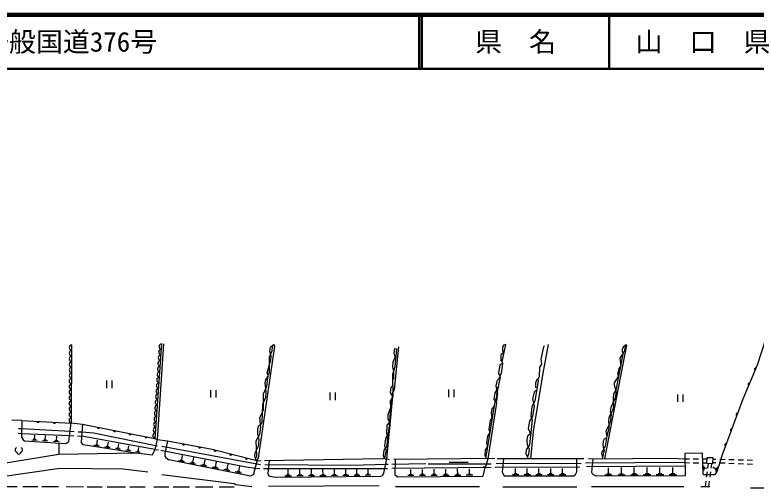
# Model space of a CAD drawing. Units: millimetres, scale not verified. Extents: x 40000 to 680000, y 20000 to 380000.
# Drawn here: x 222832 to 360218, y 292199 to 380000 of the extents above; entities that cross this region are included whole.
import ezdxf
from ezdxf.enums import TextEntityAlignment as Align

# ---------------------------------------------------------------- set-up
doc = ezdxf.new("R2010")
doc.units = ezdxf.units.MM
doc.header["$LTSCALE"] = 1000
for name, color, linetype, lineweight in [('M-BGD', 7, 'Continuous', 25), ('M-TTL', 2, 'Continuous', 140), ('M-TTL-LINE', 7, 'Continuous', 50)]:
    doc.layers.add(name, color=color, linetype=linetype, lineweight=lineweight)
doc.layers.add('M-TTL-TXT', color=7, linetype='Continuous')
doc.styles.add('ＭＳ ゴシック', font='')
doc.styles.get('ＭＳ ゴシック').set_extended_font_data('MS Gothic')

msp = doc.modelspace()

# ---------------------------------------------------------------- linework, layer by layer
at = {"layer": 'M-BGD'}
for p, q in [((233322, 318772), (233283, 304306)), ((249998, 318976), (248777, 301428)), ((250386, 318954), (249200, 301258)), ((270198, 318361), (270790, 318869)), ((270790, 318869), (270960, 318530)), ((313124, 315652), (313801, 318869)), ((313801, 318869), (313378, 318700)), ((321675, 318869), (320659, 313535)), ((270960, 318530), (267912, 297787)), ((270452, 317599), (269944, 316498)), ((270113, 317599), (270198, 318361)), ((270367, 316668), (270113, 317599)), ((270536, 318615), (270452, 317599)), ((293904, 318446), (293142, 310487)), ((293142, 317260), (293227, 318107)), ((293227, 318107), (293566, 318022)), ((293566, 318022), (293227, 314720)), ((313378, 318700), (313208, 318276)), ((313208, 318276), (313208, 317684)), ((313208, 317684), (313462, 317345)), ((320828, 318446), (320320, 316160)), ((320998, 318615), (320828, 318446)), ((332174, 297618), (336238, 318700)), ((335560, 318361), (335391, 317938)), ((335391, 317938), (335391, 317514)), ((335391, 317514), (335560, 317345)), ((335984, 318700), (335560, 318361)), ((335730, 317514), (335560, 317345)), ((335984, 318700), (335730, 317514)), ((336238, 318700), (335984, 318700)), ((269605, 313620), (270282, 315990)), ((269944, 316498), (269944, 313620)), ((270282, 315990), (270367, 316668)), ((292973, 315652), (293312, 316498)), ((293312, 316498), (293142, 317260)), ((313462, 317345), (312870, 316922)), ((312870, 316922), (312870, 315906)), ((320320, 316160), (320405, 315228)), ((335560, 317345), (334206, 310402)), ((335391, 317006), (334968, 316329)), ((334968, 316329), (335137, 314974)), ((335560, 317006), (335391, 317006)), ((293227, 314720), (292804, 313281)), ((292888, 314636), (292973, 315652)), ((293058, 313874), (292888, 314636)), ((312700, 315059), (312446, 313535)), ((313208, 315313), (312700, 315059)), ((312870, 315906), (313124, 315652)), ((313208, 315313), (312954, 313450)), ((313124, 315652), (313208, 315313)), ((320066, 314636), (319982, 312858)), ((320405, 315228), (320066, 314636)), ((335137, 314974), (334798, 314466)), ((269520, 311080), (269774, 313281)), ((269774, 313281), (269605, 313620)), ((269944, 313620), (269774, 313281)), ((292804, 313281), (292888, 309217)), ((293058, 312519), (293058, 313874)), ((312446, 313535), (312785, 312773)), ((312954, 313450), (312700, 313112)), ((320659, 313535), (318881, 302698)), ((334798, 314466), (334544, 313366)), ((334544, 313366), (334714, 313027)), ((239825, 312173), (239825, 310773)), ((240875, 310773), (240875, 312173)), ((269351, 312434), (269182, 311757)), ((269774, 313027), (269351, 312434)), ((292888, 312350), (293058, 312519)), ((312023, 311164), (312277, 312265)), ((312785, 312773), (312108, 309556)), ((312277, 312265), (312785, 312773)), ((319812, 312096), (319220, 308370)), ((319558, 312350), (319304, 311672)), ((319728, 312434), (319558, 312350)), ((319982, 312858), (319728, 312434)), ((319728, 312434), (319812, 312096)), ((334714, 313027), (333867, 311588)), ((268928, 309725), (269520, 311080)), ((269182, 311757), (269351, 309979)), ((292465, 309894), (292550, 310910)), ((292550, 310910), (292888, 311249)), ((312192, 310572), (311769, 309894)), ((312277, 309894), (312023, 311164)), ((312531, 310995), (312192, 310826)), ((319304, 311672), (319304, 310910)), ((319304, 310910), (319474, 310826)), ((333867, 311588), (334290, 309979)), ((259108, 310396), (259108, 308996)), ((260158, 308996), (260158, 310396)), ((268928, 306846), (268928, 309725)), ((269351, 309979), (269266, 309048)), ((281235, 309951), (281235, 308551)), ((282285, 308551), (282285, 309951)), ((291788, 297618), (292888, 309217)), ((292888, 309217), (292380, 308370)), ((292888, 309217), (292465, 309894)), ((293142, 310487), (292719, 309556)), ((303185, 310485), (303185, 309085)), ((304235, 309085), (304235, 310485)), ((311769, 309894), (311600, 308709)), ((311938, 308370), (312192, 309471)), ((312108, 309556), (312277, 309386)), ((312192, 309471), (312108, 308370)), ((312362, 309810), (312277, 309894)), ((312277, 309386), (312362, 309810)), ((319050, 309979), (318796, 308794)), ((319474, 310402), (319050, 309979)), ((333782, 309725), (333698, 308878)), ((334206, 310402), (333782, 309725)), ((334290, 309979), (334036, 308794)), ((345661, 309596), (345661, 308196)), ((346711, 308196), (346711, 309596)), ((269266, 309048), (268758, 307693)), ((292550, 308540), (292211, 303883)), ((292380, 308370), (292465, 307185)), ((311769, 308286), (310076, 297618)), ((312108, 308032), (310499, 297618)), ((311600, 308709), (312108, 308032)), ((311938, 308370), (311769, 308286)), ((312108, 308370), (311938, 308370)), ((319220, 308370), (318627, 307354)), ((318796, 308794), (319050, 307354)), ((334036, 308794), (333274, 307185)), ((333698, 308878), (333782, 307354)), ((268758, 307693), (268589, 304391)), ((268674, 306084), (268928, 306846)), ((292465, 307185), (291957, 305830)), ((311261, 306931), (311092, 306084)), ((311684, 307439), (311261, 306931)), ((318627, 307354), (318458, 305576)), ((319050, 307354), (318796, 305576)), ((333613, 306592), (332936, 305322)), ((333274, 307185), (333190, 306423)), ((333190, 306423), (333359, 305915)), ((333782, 307354), (333613, 306592)), ((268250, 305322), (268674, 306084)), ((268420, 303544), (268250, 305322)), ((291957, 305830), (291957, 304984)), ((311261, 305238), (310922, 304730)), ((311092, 306084), (311261, 305238)), ((318796, 305576), (318204, 304645)), ((318458, 305576), (318712, 304814)), ((332936, 305322), (332851, 304560)), ((333359, 305915), (333190, 304391)), ((224139, 304730), (222276, 304814)), ((224139, 304730), (224054, 301682)), ((224139, 304730), (233279, 304278)), ((232860, 300835), (233283, 304306)), ((233283, 304306), (235400, 304052)), ((235400, 304052), (235146, 300750)), ((235400, 304052), (248777, 301428)), ((267996, 303714), (267827, 303206)), ((268335, 303968), (267996, 303714)), ((268589, 304391), (268335, 303968)), ((291788, 303883), (291703, 302359)), ((292211, 304391), (291788, 303883)), ((291957, 304984), (292211, 304645)), ((292380, 303798), (292126, 303460)), ((292211, 303883), (292380, 303798)), ((310922, 304730), (310668, 303121)), ((318204, 304645), (317950, 303290)), ((318712, 304814), (318204, 300242)), ((333190, 304391), (332343, 302782)), ((332851, 304560), (332936, 303968)), ((332936, 303968), (332936, 303290)), ((223460, 302380), (224072, 302334)), ((223496, 303271), (224098, 303254)), ((224072, 302334), (232998, 301971)), ((224098, 303254), (233093, 302747)), ((233093, 302747), (233842, 302712)), ((234542, 302679), (235291, 302644)), ((235291, 302644), (237432, 302444)), ((237432, 302444), (249285, 300073)), ((267827, 303206), (267827, 302190)), ((268250, 302190), (268420, 303544)), ((292042, 302359), (291534, 301428)), ((291703, 302359), (291872, 301936)), ((292126, 303460), (292042, 302359)), ((310838, 302528), (310414, 301851)), ((310668, 303121), (310838, 302528)), ((318373, 302274), (317865, 301851)), ((317950, 303290), (318373, 302274)), ((318881, 302698), (318373, 297618)), ((332343, 302782), (332512, 301851)), ((332936, 303290), (332512, 301851)), ((224054, 301682), (224393, 301174)), ((224393, 301174), (224647, 301004)), ((224647, 301004), (232267, 300496)), ((226944, 301052), (225993, 301115)), ((226716, 301210), (226241, 301242)), ((226478, 301226), (226532, 302034)), ((228970, 300917), (227968, 300983)), ((228730, 301084), (228229, 301117)), ((228479, 301100), (228536, 301953)), ((230797, 300954), (230269, 300989)), ((230533, 300971), (230593, 301869)), ((232998, 301971), (233765, 301934)), ((234464, 301900), (235231, 301863)), ((248777, 299396), (235231, 301863)), ((238038, 300217), (238176, 301123)), ((248777, 301428), (249200, 301258)), ((249200, 301258), (248777, 299396)), ((249200, 301258), (251148, 301004)), ((251148, 301004), (250640, 298634)), ((267573, 301004), (268250, 302190)), ((267658, 298126), (267573, 301004)), ((267827, 302190), (268081, 301258)), ((268081, 301258), (267912, 299904)), ((291534, 301428), (291364, 300073)), ((291872, 301936), (291788, 299988)), ((310414, 301851), (310245, 300581)), ((317865, 301851), (317696, 301174)), ((317696, 301174), (317780, 300242)), ((331835, 300242), (331920, 301004)), ((331920, 301004), (332089, 301343)), ((332089, 301343), (332512, 301597)), ((332512, 301851), (332258, 299988)), ((231051, 300778), (229995, 300848)), ((230997, 300581), (230997, 298464)), ((232267, 300496), (232860, 300835)), ((238547, 299975), (237480, 300138)), ((238305, 300176), (237772, 300257)), ((240515, 299676), (239507, 299830)), ((240286, 299866), (239782, 299942)), ((240034, 299904), (240164, 300761)), ((242427, 299386), (241475, 299530)), ((242211, 299564), (241735, 299637)), ((241973, 299601), (242096, 300409)), ((243856, 299306), (243972, 300068)), ((245686, 299019), (245795, 299736)), ((250047, 299988), (268335, 296602)), ((267912, 299904), (267319, 298718)), ((291788, 299988), (291195, 299226)), ((291364, 300073), (291618, 299226)), ((310414, 299988), (309991, 299226)), ((310245, 300581), (310414, 299988)), ((318204, 300242), (317611, 299311)), ((317780, 300242), (318119, 299480)), ((332004, 299396), (331835, 300242)), ((332258, 299988), (332004, 299650)), ((230997, 298464), (205343, 294231)), ((245306, 298718), (230997, 298464)), ((244284, 299103), (243388, 299239)), ((244080, 299272), (243632, 299340)), ((246089, 298829), (245246, 298957)), ((248269, 298295), (245306, 298718)), ((245897, 298987), (245476, 299051)), ((248777, 299396), (248269, 298295)), ((248777, 299396), (249436, 299321)), ((249878, 299226), (265710, 296178)), ((250640, 298634), (250640, 298126)), ((253752, 297353), (253931, 298259)), ((267319, 298718), (267234, 298126)), ((291195, 299226), (291110, 298210)), ((291110, 298210), (291364, 297787)), ((291618, 299226), (291364, 297787)), ((309991, 299226), (309906, 298210)), ((309906, 298210), (310076, 298126)), ((317611, 299311), (317526, 298634)), ((317526, 298634), (317696, 298126)), ((318034, 298464), (317865, 298126)), ((318119, 299480), (318034, 298464)), ((331750, 299142), (331581, 298634)), ((331581, 298634), (331666, 298126)), ((332004, 299396), (331750, 299142)), ((331750, 297618), (332089, 299226)), ((332089, 299226), (332004, 299396)), ((350292, 298718), (346990, 298634)), ((346990, 298634), (347075, 294485)), ((350377, 294824), (350292, 298718)), ((353933, 298380), (352917, 295247)), ((250640, 298126), (250809, 297872)), ((250809, 297872), (251402, 297448)), ((254253, 297087), (253187, 297298)), ((254018, 297300), (253485, 297405)), ((256332, 296675), (255245, 296890)), ((256093, 296892), (255549, 297000)), ((255821, 296946), (256004, 297870)), ((257912, 296535), (258099, 297478)), ((260024, 296119), (260215, 297081)), ((267150, 294908), (267742, 297194)), ((267234, 298126), (267319, 297872)), ((267319, 297872), (267488, 297787)), ((267488, 297787), (267658, 298126)), ((267488, 297448), (267488, 297787)), ((267658, 297364), (267488, 297448)), ((267912, 297787), (267658, 297364)), ((267742, 297194), (267658, 297364)), ((267676, 297328), (268504, 297279)), ((290941, 297618), (269097, 297279)), ((269944, 297279), (269690, 294908)), ((291364, 297787), (290941, 297618)), ((291195, 294993), (291788, 297618)), ((291364, 297787), (291703, 297533)), ((291703, 297533), (291788, 297618)), ((291788, 297618), (292211, 297533)), ((311769, 297702), (293058, 297533)), ((293312, 297533), (293227, 294739)), ((303302, 297025), (306858, 297025)), ((310499, 297618), (310076, 296094)), ((327771, 296771), (312023, 296686)), ((312192, 297702), (328279, 297702)), ((313378, 297618), (313124, 295162)), ((317696, 298126), (317865, 298126)), ((317865, 298126), (317865, 297618)), ((327009, 295247), (327009, 297618)), ((347025, 296938), (328618, 296856)), ((329126, 297702), (329972, 297618)), ((329972, 297618), (329718, 295162)), ((329972, 297618), (344535, 297787)), ((331666, 298126), (331835, 298041)), ((344535, 297787), (347010, 297657)), ((347010, 297657), (347858, 297651)), ((347025, 296938), (347862, 296929)), ((348558, 297646), (349557, 297638)), ((348562, 296921), (349562, 296911)), ((350257, 297633), (351105, 297627)), ((350262, 296903), (351099, 296894)), ((351098, 296753), (351107, 297869)), ((352150, 296744), (351098, 296753)), ((351107, 297869), (352159, 297861)), ((352159, 297861), (352150, 296744)), ((352152, 296976), (352767, 296949)), ((352157, 297603), (352768, 297587)), ((353466, 296919), (354465, 296877)), ((353467, 297567), (354467, 297540)), ((355165, 296847), (356164, 296804)), ((355167, 297521), (356166, 297493)), ((356863, 296774), (357862, 296731)), ((356866, 297474), (357866, 297446)), ((358565, 297427), (359565, 297400)), ((231166, 295840), (217112, 293808)), ((242935, 295755), (231166, 295840)), ((247507, 295162), (242935, 295755)), ((258433, 296258), (257324, 296478)), ((258189, 296480), (257634, 296590)), ((260556, 295838), (259425, 296062)), ((260307, 296063), (259742, 296176)), ((262702, 295412), (261548, 295641)), ((262448, 295643), (261871, 295757)), ((262159, 295700), (262354, 296680)), ((264317, 295276), (264515, 296275)), ((265710, 296178), (267416, 295935)), ((267416, 295935), (268250, 295840)), ((268928, 295840), (291872, 295840)), ((285268, 296432), (269182, 296517)), ((273491, 294630), (273482, 295640)), ((275660, 294646), (275652, 295640)), ((277811, 294661), (277803, 295640)), ((279944, 294677), (279935, 295640)), ((282058, 294693), (282049, 295640)), ((284153, 294708), (284145, 295640)), ((291618, 296602), (285268, 296432)), ((286231, 294723), (286223, 295640)), ((288291, 294739), (288284, 295640)), ((292042, 296602), (291618, 296602)), ((298984, 296686), (292719, 296602)), ((311092, 296009), (292719, 295840)), ((296224, 294701), (296218, 295674)), ((298378, 294714), (298373, 295695)), ((299408, 296686), (311092, 296686)), ((300543, 294727), (300537, 295716)), ((302717, 294740), (302711, 295738)), ((304901, 294753), (304896, 295760)), ((307095, 294766), (307090, 295781)), ((309906, 296009), (309568, 294400)), ((309737, 296263), (309737, 296094)), ((309737, 296094), (309906, 296009)), ((310076, 296094), (309906, 296009)), ((327517, 296094), (311854, 296009)), ((315643, 294857), (315643, 295829)), ((317799, 294858), (317799, 295841)), ((319967, 294860), (319967, 295853)), ((322146, 294862), (322146, 295865)), ((324338, 294864), (324338, 295876)), ((347039, 296263), (328787, 296178)), ((332863, 294820), (332857, 295997)), ((335247, 294832), (335241, 296008)), ((337630, 294844), (337624, 296019)), ((340011, 294856), (340005, 296030)), ((342392, 294868), (342386, 296041)), ((344771, 294880), (344765, 296052)), ((350453, 296342), (350462, 295416)), ((350583, 296080), (350571, 295755)), ((350661, 295934), (351106, 295965)), ((351306, 296751), (351197, 295908)), ((351921, 296746), (351816, 295912)), ((352601, 295769), (352204, 296071)), ((352674, 295696), (352601, 295769)), ((352855, 295890), (352665, 295459)), ((353062, 296162), (352739, 295157)), ((358562, 296701), (359561, 296658)), ((250075, 294754), (263509, 293046)), ((264869, 294983), (263694, 295216)), ((264610, 295217), (264023, 295334)), ((269690, 294908), (269859, 294570)), ((269859, 294570), (270113, 294400)), ((270113, 294400), (271129, 294231)), ((271129, 294231), (277733, 294316)), ((274087, 294457), (272898, 294446)), ((273788, 294632), (273194, 294627)), ((276247, 294475), (275077, 294465)), ((275953, 294648), (275368, 294643)), ((278388, 294494), (277237, 294484)), ((278099, 294664), (277524, 294659)), ((277733, 294316), (290687, 294400)), ((280511, 294512), (279379, 294502)), ((280227, 294680), (279660, 294675)), ((282616, 294530), (281502, 294521)), ((282336, 294695), (281779, 294690)), ((284703, 294549), (283607, 294539)), ((284427, 294711), (283879, 294706)), ((286772, 294566), (285694, 294557)), ((286501, 294726), (285962, 294721)), ((288823, 294584), (287763, 294575)), ((288556, 294741), (288026, 294736)), ((290687, 294400), (290941, 294570)), ((290941, 294570), (291195, 294993)), ((293227, 294739), (293735, 294316)), ((293735, 294316), (309568, 294400)), ((296797, 294532), (295652, 294526)), ((296510, 294702), (295937, 294699)), ((298956, 294544), (297802, 294537)), ((298667, 294715), (298090, 294712)), ((301126, 294555), (299961, 294549)), ((300834, 294728), (300251, 294725)), ((303305, 294567), (302131, 294561)), ((303010, 294741), (302423, 294738)), ((305494, 294579), (304310, 294572)), ((305197, 294755), (304605, 294751)), ((307693, 294590), (306499, 294584)), ((307393, 294768), (306796, 294765)), ((313124, 295162), (313547, 294485)), ((313547, 294485), (326416, 294485)), ((316215, 294685), (315070, 294685)), ((315929, 294857), (315356, 294857)), ((318377, 294685), (317221, 294685)), ((318088, 294858), (317510, 294858)), ((320551, 294685), (319383, 294685)), ((320259, 294860), (319675, 294860)), ((322736, 294685), (321556, 294685)), ((322441, 294862), (321851, 294862)), ((324933, 294685), (323742, 294685)), ((324636, 294864), (324040, 294864)), ((326416, 294485), (326755, 294739)), ((326755, 294739), (327009, 295247)), ((329718, 295162), (329803, 294908)), ((329803, 294908), (330057, 294654)), ((330565, 294400), (330057, 294654)), ((347075, 294485), (330565, 294400)), ((333557, 294616), (332172, 294609)), ((333210, 294822), (332517, 294818)), ((335940, 294628), (334556, 294621)), ((335593, 294834), (334901, 294830)), ((338322, 294640), (336940, 294633)), ((337976, 294846), (337284, 294842)), ((340703, 294652), (339322, 294645)), ((340357, 294858), (339666, 294854)), ((343083, 294665), (341703, 294657)), ((342737, 294870), (342047, 294866)), ((345461, 294677), (344082, 294670)), ((345116, 294882), (344426, 294878)), ((350546, 294654), (350377, 294824)), ((352494, 294654), (350546, 294654)), ((351107, 295213), (350979, 294222)), ((351729, 295217), (351604, 294225)), ((352917, 295247), (352494, 294654)), ((263509, 293046), (263763, 292876)), ((263763, 292876), (266726, 292538)), ((350890, 293527), (350762, 292536)), ((351516, 293531), (351391, 292539)), ((220244, 292538), (223292, 292538)), ((224308, 292538), (227102, 292538)), ((227864, 292538), (230912, 292538)), ((232352, 292538), (235569, 292453)), ((236246, 292453), (239040, 292453)), ((239972, 292453), (243358, 292453)), ((244120, 292453), (246999, 292453)), ((248608, 292453), (251402, 292453)), ((252164, 292453), (255212, 292453)), ((256312, 292453), (259530, 292453)), ((260715, 292453), (263509, 292453)), ((290348, 292622), (269859, 292538)), ((293396, 292538), (308975, 292538)), ((313293, 292453), (327009, 292453)), ((329718, 292538), (346821, 292538)), ((349954, 292538), (351647, 292538)), ((396266, 292284), (359182, 292199))]:
    msp.add_line(p, q, dxfattribs=at)
for points in [[(362014, 319944), (360402, 315033), (357736, 308694), (353933, 298380)], [(251148, 301004), (259401, 299414), (267676, 297328)], [(245306, 298718), (235518, 300234), (235146, 300750)], [(267150, 294908), (267082, 294763), (266485, 294459), (251402, 297448)]]:
    msp.add_lwpolyline(points, dxfattribs=at)
for centre, radius, start, end in [((233454, 318255), 534, 104.35052, 255.34168), ((250096, 318451), 535, 100.60326, 251.43604), ((233451, 317222), 534, 104.35052, 255.34168), ((250025, 317419), 535, 100.60326, 251.43604), ((233449, 316189), 534, 104.35052, 255.34168), ((249953, 316386), 535, 100.60326, 251.43604), ((233443, 314122), 534, 104.35052, 255.34168), ((233446, 315156), 534, 104.35052, 255.34168), ((249809, 314322), 535, 100.60326, 251.43604), ((249881, 315354), 535, 100.60326, 251.43604), ((233440, 313089), 534, 104.35052, 255.34168), ((249737, 313290), 535, 100.60326, 251.43604), ((360131, 314245), 256, 79.87067, 234.50991), ((233437, 312056), 534, 104.35052, 255.34168), ((249665, 312257), 535, 100.60326, 251.43604), ((233432, 309989), 534, 104.35052, 255.34168), ((233435, 311022), 534, 104.35052, 255.34168), ((249522, 310193), 535, 100.60326, 251.43604), ((249594, 311225), 535, 100.60326, 251.43604), ((358968, 311480), 256, 79.87067, 234.50991), ((233429, 308956), 534, 104.35052, 255.34168), ((249450, 309160), 535, 100.60326, 251.43604), ((233426, 307922), 534, 104.35052, 255.34168), ((249378, 308128), 535, 100.60326, 251.43604), ((233421, 305856), 534, 104.35052, 255.34168), ((233424, 306889), 534, 104.35052, 255.34168), ((249235, 306064), 535, 100.60326, 251.43604), ((249306, 307096), 535, 100.60326, 251.43604), ((233418, 304823), 534, 104.35052, 255.34168), ((249163, 305031), 535, 100.60326, 251.43604), ((356735, 305818), 256, 82.44306, 237.0823), ((227138, 304638), 256, 189.84911, 344.48835), ((230134, 304489), 256, 189.84911, 344.48835), ((249091, 303999), 535, 100.60326, 251.43604), ((238354, 303530), 256, 181.57981, 336.21905), ((241298, 302952), 256, 181.57981, 336.21905), ((244242, 302375), 256, 181.57981, 336.21905), ((248947, 301934), 535, 100.60326, 251.43604), ((249019, 302967), 535, 100.60326, 251.43604), ((355697, 303003), 256, 82.44306, 237.0823), ((247186, 301797), 256, 181.57981, 336.21905), ((223287, 299317), 419, 113.44836, 257.2818), ((223850, 299317), 419, 282.7182, 66.55164), ((254104, 300492), 256, 181.77504, 336.41428), ((257050, 299924), 256, 181.77504, 336.41428), ((354660, 300188), 256, 82.44306, 237.0823), ((223568, 298885), 374, 176.52859, 3.47141), ((259992, 299323), 256, 178.52844, 333.16767), ((262901, 298590), 256, 178.52844, 333.16767), ((265809, 297856), 256, 178.52844, 333.16767)]:
    msp.add_arc(centre, radius, start, end, dxfattribs=at)
at = {"layer": 'M-TTL'}
msp.add_line((680000, 380000), (40000, 380000), dxfattribs=at)
at = {"layer": 'M-TTL-LINE'}
for p, q in [((297750, 380000), (297750, 370000)), ((298250, 380000), (298250, 370000)), ((333000, 380000), (333000, 370000)), ((40000, 370000), (680000, 370000))]:
    msp.add_line(p, q, dxfattribs=at)

# ---------------------------------------------------------------- texts
at = {"layer": 'M-TTL-TXT', "style": 'ＭＳ ゴシック'}
msp.add_text('一般国道376号', height=3666, dxfattribs=at).set_placement((216734, 375000), align=Align.MIDDLE_LEFT)
for s, p in [('県\u3000名', (315625, 375000)), ('山\u3000口\u3000県', (350375, 375000))]:
    msp.add_text(s, height=3666, dxfattribs=at).set_placement(p, align=Align.MIDDLE_CENTER)

doc.saveas('drawing.dxf')
